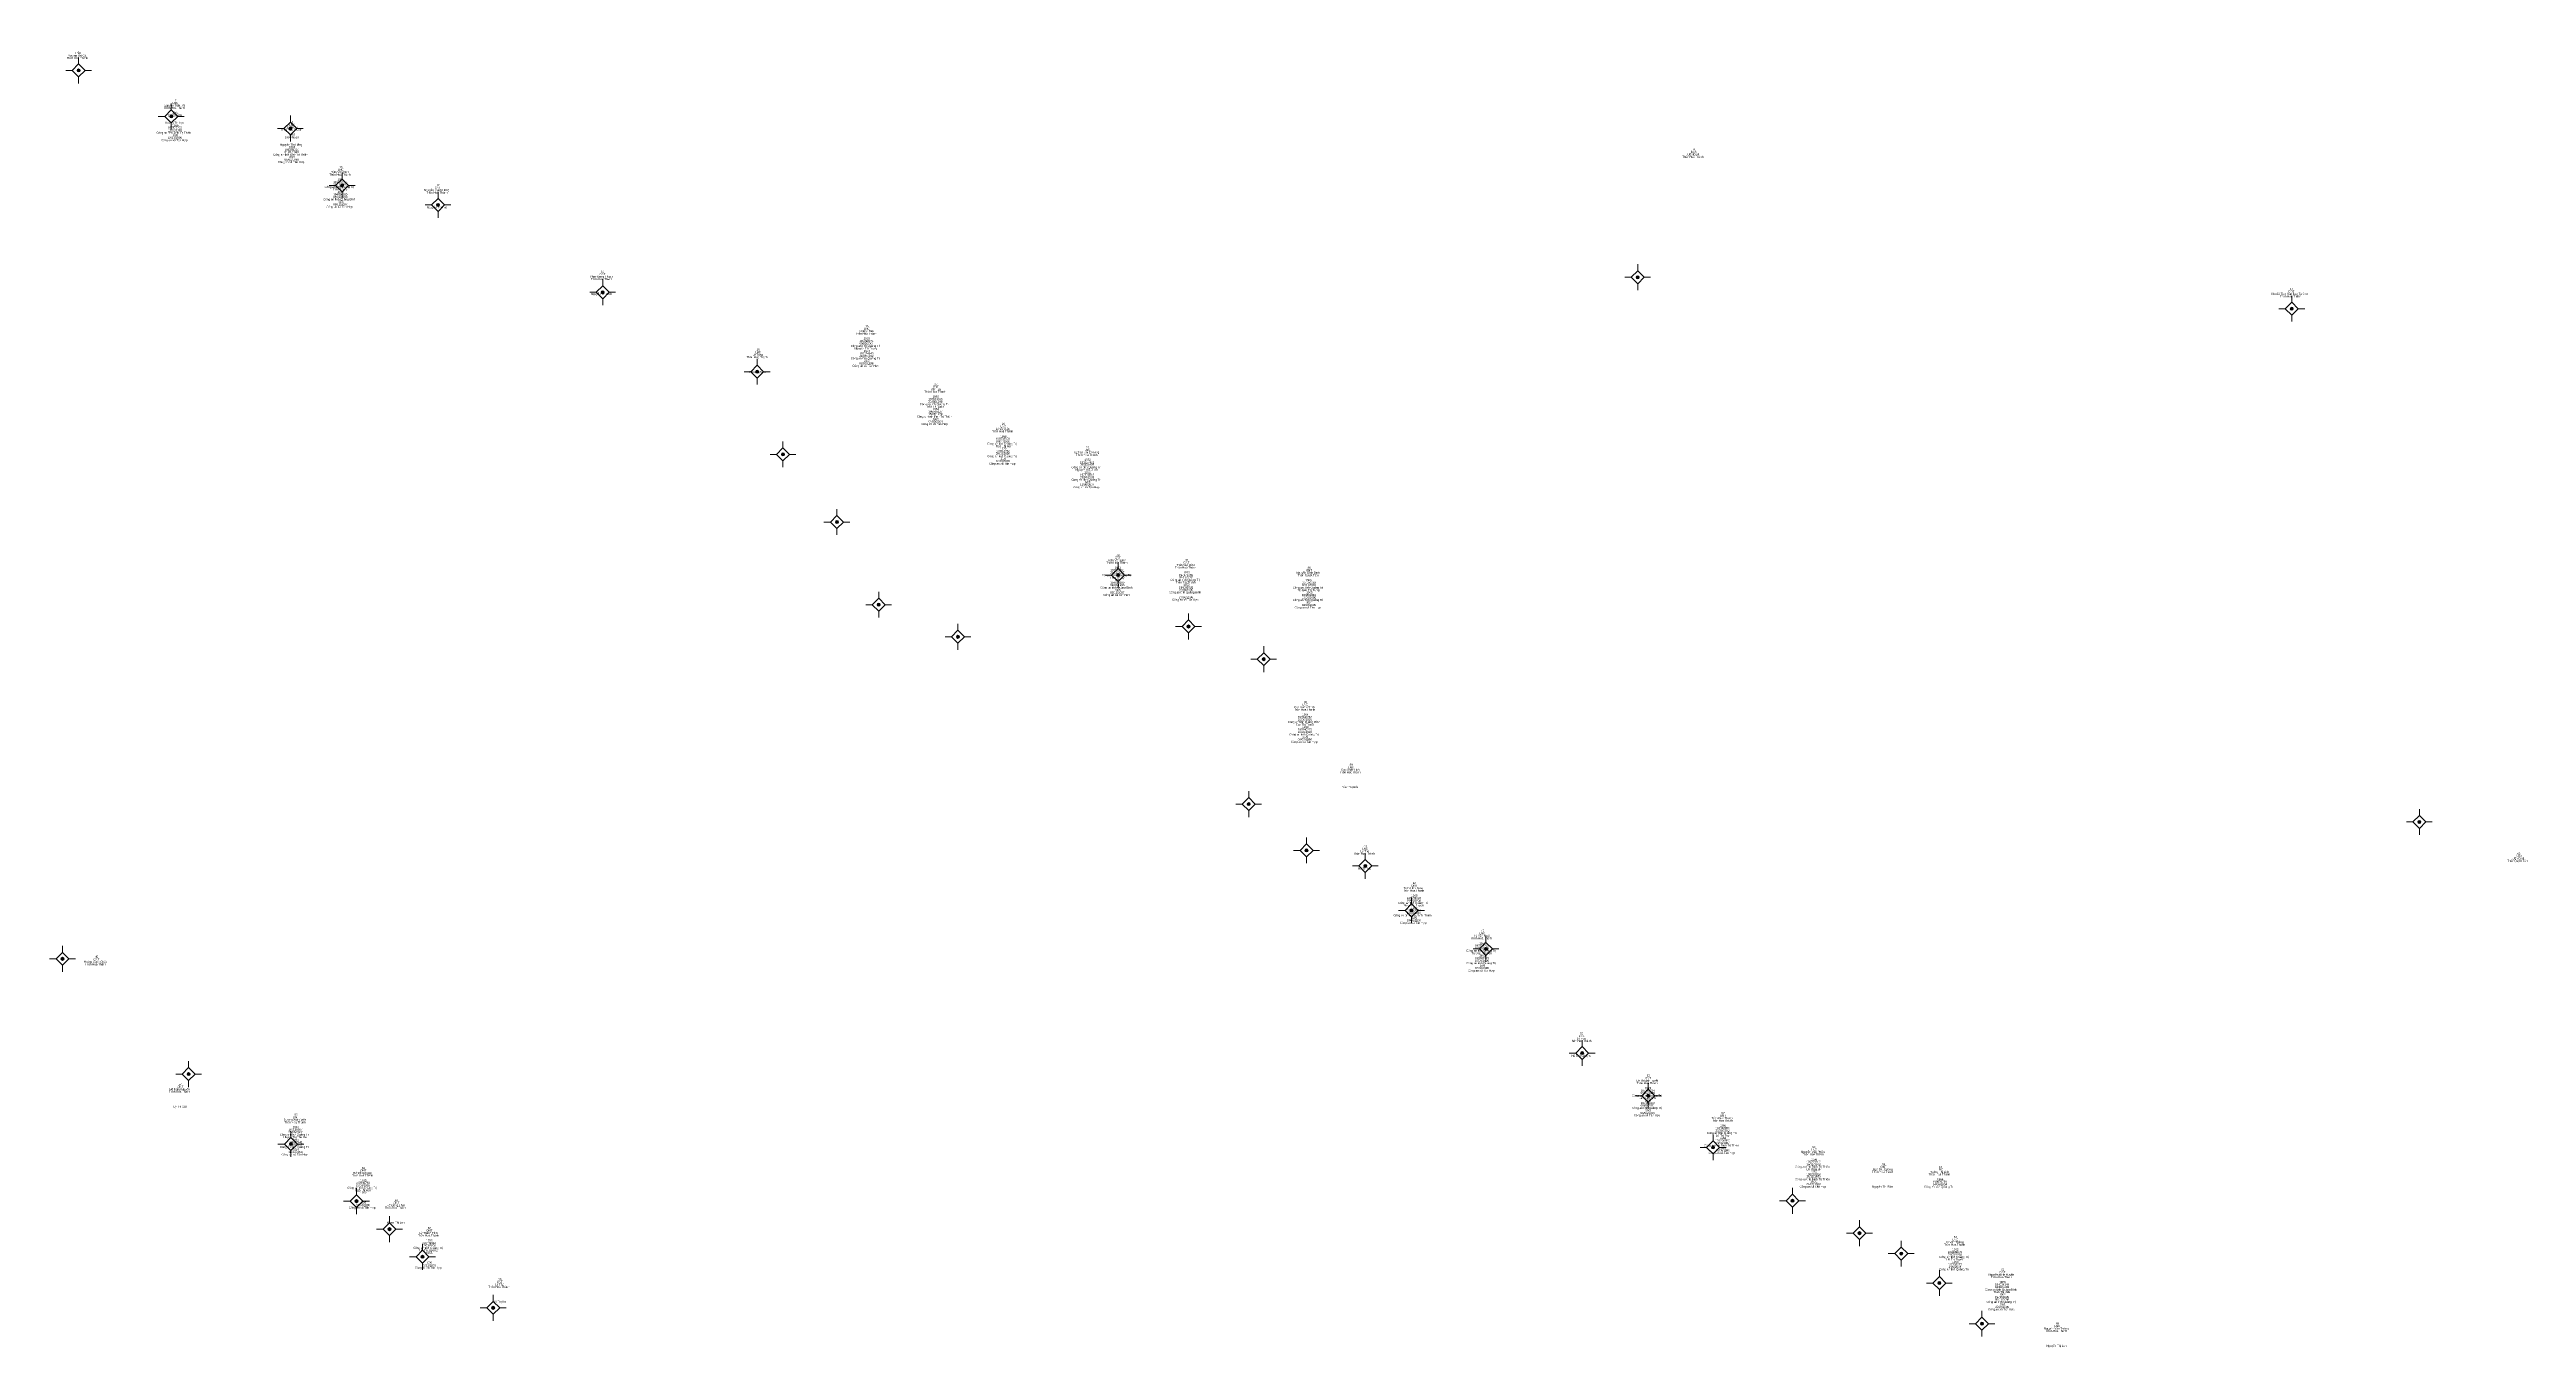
# Model space of a CAD drawing. Header units: metres. Extents: x 548344 to 551009, y 1840956 to 1844853.
# Drawn here: x 550002.1 to 550481.2, y 1841742.4 to 1841993.5 of the extents above; entities that cross this region are included whole.
import ezdxf
from ezdxf.enums import TextEntityAlignment as Align

# ---------------------------------------------------------------- set-up
doc = ezdxf.new("R2010")
doc.units = ezdxf.units.M
doc.header["$LTSCALE"] = 0.16
doc.layers.add('11', color=7, linetype='Continuous', lineweight=13)
doc.layers.add('15', color=7, linetype='Continuous')

msp = doc.modelspace()

# ---------------------------------------------------------------- hatches: boundary and pattern name
at = {"layer": '11'}
for points in [[(550008.0395, 1841989.44, 1), (550007.4395, 1841989.44, 1)], [(550025.9495, 1841980.54, 1), (550025.3495, 1841980.54, 1)], [(550048.9995, 1841978.21, 1), (550048.3995, 1841978.21, 1)], [(550058.9995, 1841967.19, 1), (550058.3995, 1841967.19, 1)], [(550077.5595, 1841963.43, 1), (550076.9595, 1841963.43, 1)], [(550109.4095, 1841946.53, 1), (550108.8095, 1841946.53, 1)], [(550309.5995, 1841949.44, 1), (550308.9995, 1841949.44, 1)], [(550436.1195, 1841943.35, 1), (550435.5195, 1841943.35, 1)], [(550139.2895, 1841931.17, 1), (550138.6895, 1841931.17, 1)], [(550144.2795, 1841915.18, 1), (550143.6795, 1841915.18, 1)], [(550154.7095, 1841902.1, 1), (550154.1095, 1841902.1, 1)], [(550209.0995, 1841891.84, 1), (550208.4995, 1841891.84, 1)], [(550162.7895, 1841886.11, 1), (550162.1895, 1841886.11, 1)], [(550178.1195, 1841879.9, 1), (550177.5195, 1841879.9, 1)], [(550222.7195, 1841881.9, 1), (550222.1195, 1841881.9, 1)], [(550237.2695, 1841875.57, 1), (550236.6695, 1841875.57, 1)], [(550234.3595, 1841847.54, 1), (550233.7595, 1841847.54, 1)], [(550460.7995, 1841844.08, 1), (550460.1995, 1841844.08, 1)], [(550245.5495, 1841838.59, 1), (550244.9495, 1841838.59, 1)], [(550256.9195, 1841835.57, 1), (550256.3195, 1841835.57, 1)], [(550265.8595, 1841826.99, 1), (550265.2595, 1841826.99, 1)], [(550004.9095, 1841817.62, 1), (550004.3095, 1841817.62, 1)], [(550280.2595, 1841819.52, 1), (550279.6595, 1841819.52, 1)], [(550298.8595, 1841799.4, 1), (550298.2595, 1841799.4, 1)], [(550029.3195, 1841795.32, 1), (550028.7195, 1841795.32, 1)], [(550311.6395, 1841791.13, 1), (550311.0395, 1841791.13, 1)], [(550049.0995, 1841781.79, 1), (550048.4995, 1841781.79, 1)], [(550324.1895, 1841781.15, 1), (550323.5895, 1841781.15, 1)], [(550061.7795, 1841770.75, 1), (550061.1795, 1841770.75, 1)], [(550339.5395, 1841770.82, 1), (550338.9395, 1841770.82, 1)], [(550068.1695, 1841765.33, 1), (550067.5695, 1841765.33, 1)], [(550352.4995, 1841764.55, 1), (550351.8995, 1841764.55, 1)], [(550074.5495, 1841759.99, 1), (550073.9495, 1841759.99, 1)], [(550360.5795, 1841760.59, 1), (550359.9795, 1841760.59, 1)], [(550367.9495, 1841754.91, 1), (550367.3495, 1841754.91, 1)], [(550088.2295, 1841750.12, 1), (550087.6295, 1841750.12, 1)], [(550376.1895, 1841747.04, 1), (550375.5895, 1841747.04, 1)]]:
    msp.add_hatch(color=256, dxfattribs=at).paths.add_polyline_path(points)

# ---------------------------------------------------------------- linework, layer by layer
for p, q in [((550006.49, 1841989.44), (550005.24, 1841989.44)), ((550007.74, 1841991.94), (550007.74, 1841990.69)), ((550010.24, 1841989.44), (550008.99, 1841989.44)), ((550007.74, 1841988.19), (550007.74, 1841986.94)), ((550024.4, 1841980.54), (550023.15, 1841980.54)), ((550025.65, 1841983.04), (550025.65, 1841981.79)), ((550025.65, 1841979.29), (550025.65, 1841978.04)), ((550028.15, 1841980.54), (550026.9, 1841980.54)), ((550048.7, 1841980.71), (550048.7, 1841979.46)), ((550047.45, 1841978.21), (550046.2, 1841978.21)), ((550048.7, 1841976.96), (550048.7, 1841975.71)), ((550051.2, 1841978.21), (550049.95, 1841978.21)), ((550058.7, 1841969.69), (550058.7, 1841968.44)), ((550057.45, 1841967.19), (550056.2, 1841967.19)), ((550058.7, 1841965.94), (550058.7, 1841964.69)), ((550061.2, 1841967.19), (550059.95, 1841967.19)), ((550077.26, 1841965.93), (550077.26, 1841964.68)), ((550076.01, 1841963.43), (550074.76, 1841963.43)), ((550077.26, 1841962.18), (550077.26, 1841960.93)), ((550079.76, 1841963.43), (550078.51, 1841963.43)), ((550309.3, 1841951.94), (550309.3, 1841950.69)), ((550107.86, 1841946.53), (550106.61, 1841946.53)), ((550109.11, 1841949.03), (550109.11, 1841947.78)), ((550111.61, 1841946.53), (550110.36, 1841946.53)), ((550308.05, 1841949.44), (550306.8, 1841949.44)), ((550309.3, 1841948.19), (550309.3, 1841946.94)), ((550311.8, 1841949.44), (550310.55, 1841949.44)), ((550435.82, 1841945.85), (550435.82, 1841944.6)), ((550109.11, 1841945.28), (550109.11, 1841944.03)), ((550434.57, 1841943.35), (550433.32, 1841943.35)), ((550435.82, 1841942.1), (550435.82, 1841940.85)), ((550438.32, 1841943.35), (550437.07, 1841943.35)), ((550138.99, 1841933.67), (550138.99, 1841932.42)), ((550137.74, 1841931.17), (550136.49, 1841931.17)), ((550138.99, 1841929.92), (550138.99, 1841928.67)), ((550141.49, 1841931.17), (550140.24, 1841931.17)), ((550143.98, 1841917.68), (550143.98, 1841916.43)), ((550142.73, 1841915.18), (550141.48, 1841915.18)), ((550143.98, 1841913.93), (550143.98, 1841912.68)), ((550146.48, 1841915.18), (550145.23, 1841915.18)), ((550154.41, 1841904.6), (550154.41, 1841903.35)), ((550153.16, 1841902.1), (550151.91, 1841902.1)), ((550154.41, 1841900.85), (550154.41, 1841899.6)), ((550156.91, 1841902.1), (550155.66, 1841902.1)), ((550208.8, 1841894.34), (550208.8, 1841893.09)), ((550162.49, 1841888.61), (550162.49, 1841887.36)), ((550207.55, 1841891.84), (550206.3, 1841891.84)), ((550208.8, 1841890.59), (550208.8, 1841889.34)), ((550211.3, 1841891.84), (550210.05, 1841891.84)), ((550161.24, 1841886.11), (550159.99, 1841886.11)), ((550162.49, 1841884.86), (550162.49, 1841883.61)), ((550164.99, 1841886.11), (550163.74, 1841886.11)), ((550222.42, 1841884.4), (550222.42, 1841883.15)), ((550176.57, 1841879.9), (550175.32, 1841879.9)), ((550177.82, 1841882.4), (550177.82, 1841881.15)), ((550177.82, 1841878.65), (550177.82, 1841877.4)), ((550180.32, 1841879.9), (550179.07, 1841879.9)), ((550221.17, 1841881.9), (550219.92, 1841881.9)), ((550222.42, 1841880.65), (550222.42, 1841879.4)), ((550224.92, 1841881.9), (550223.67, 1841881.9)), ((550235.72, 1841875.57), (550234.47, 1841875.57)), ((550236.97, 1841878.07), (550236.97, 1841876.82)), ((550236.97, 1841874.32), (550236.97, 1841873.07)), ((550239.47, 1841875.57), (550238.22, 1841875.57)), ((550234.06, 1841850.04), (550234.06, 1841848.79)), ((550232.81, 1841847.54), (550231.56, 1841847.54)), ((550234.06, 1841846.29), (550234.06, 1841845.04)), ((550236.56, 1841847.54), (550235.31, 1841847.54)), ((550460.5, 1841846.58), (550460.5, 1841845.33)), ((550245.25, 1841841.09), (550245.25, 1841839.84)), ((550459.25, 1841844.08), (550458, 1841844.08)), ((550460.5, 1841842.83), (550460.5, 1841841.58)), ((550463, 1841844.08), (550461.75, 1841844.08)), ((550244, 1841838.59), (550242.75, 1841838.59)), ((550245.25, 1841837.34), (550245.25, 1841836.09)), ((550247.75, 1841838.59), (550246.5, 1841838.59)), ((550255.37, 1841835.57), (550254.12, 1841835.57)), ((550256.62, 1841838.07), (550256.62, 1841836.82)), ((550259.12, 1841835.57), (550257.87, 1841835.57)), ((550256.62, 1841834.32), (550256.62, 1841833.07)), ((550264.31, 1841826.99), (550263.06, 1841826.99)), ((550265.56, 1841829.49), (550265.56, 1841828.24)), ((550268.06, 1841826.99), (550266.81, 1841826.99)), ((550265.56, 1841825.74), (550265.56, 1841824.49)), ((550279.96, 1841822.02), (550279.96, 1841820.77)), ((550003.36, 1841817.62), (550002.11, 1841817.62)), ((550004.61, 1841820.12), (550004.61, 1841818.87)), ((550004.61, 1841816.37), (550004.61, 1841815.12)), ((550007.11, 1841817.62), (550005.86, 1841817.62)), ((550278.71, 1841819.52), (550277.46, 1841819.52)), ((550279.96, 1841818.27), (550279.96, 1841817.02)), ((550282.46, 1841819.52), (550281.21, 1841819.52)), ((550029.02, 1841797.82), (550029.02, 1841796.57)), ((550297.31, 1841799.4), (550296.06, 1841799.4)), ((550298.56, 1841801.9), (550298.56, 1841800.65)), ((550298.56, 1841798.15), (550298.56, 1841796.9)), ((550301.06, 1841799.4), (550299.81, 1841799.4)), ((550027.77, 1841795.32), (550026.52, 1841795.32)), ((550029.02, 1841794.07), (550029.02, 1841792.82)), ((550031.52, 1841795.32), (550030.27, 1841795.32)), ((550311.34, 1841793.63), (550311.34, 1841792.38)), ((550310.09, 1841791.13), (550308.84, 1841791.13)), ((550311.34, 1841789.88), (550311.34, 1841788.63)), ((550313.84, 1841791.13), (550312.59, 1841791.13)), ((550048.8, 1841784.29), (550048.8, 1841783.04)), ((550323.89, 1841783.65), (550323.89, 1841782.4)), ((550047.55, 1841781.79), (550046.3, 1841781.79)), ((550048.8, 1841780.54), (550048.8, 1841779.29)), ((550051.3, 1841781.79), (550050.05, 1841781.79)), ((550322.64, 1841781.15), (550321.39, 1841781.15)), ((550323.89, 1841779.9), (550323.89, 1841778.65)), ((550326.39, 1841781.15), (550325.14, 1841781.15)), ((550061.48, 1841773.25), (550061.48, 1841772)), ((550339.24, 1841773.32), (550339.24, 1841772.07)), ((550060.23, 1841770.75), (550058.98, 1841770.75)), ((550061.48, 1841769.5), (550061.48, 1841768.25)), ((550063.98, 1841770.75), (550062.73, 1841770.75)), ((550337.99, 1841770.82), (550336.74, 1841770.82)), ((550339.24, 1841769.57), (550339.24, 1841768.32)), ((550341.74, 1841770.82), (550340.49, 1841770.82)), ((550066.62, 1841765.33), (550065.37, 1841765.33)), ((550067.87, 1841767.83), (550067.87, 1841766.58)), ((550067.87, 1841764.08), (550067.87, 1841762.83)), ((550070.37, 1841765.33), (550069.12, 1841765.33)), ((550350.95, 1841764.55), (550349.7, 1841764.55)), ((550352.2, 1841767.05), (550352.2, 1841765.8)), ((550354.7, 1841764.55), (550353.45, 1841764.55)), ((550073, 1841759.99), (550071.75, 1841759.99)), ((550074.25, 1841762.49), (550074.25, 1841761.24)), ((550076.75, 1841759.99), (550075.5, 1841759.99)), ((550352.2, 1841763.3), (550352.2, 1841762.05)), ((550359.03, 1841760.59), (550357.78, 1841760.59)), ((550360.28, 1841763.09), (550360.28, 1841761.84)), ((550360.28, 1841759.34), (550360.28, 1841758.09)), ((550362.78, 1841760.59), (550361.53, 1841760.59)), ((550074.25, 1841758.74), (550074.25, 1841757.49)), ((550366.4, 1841754.91), (550365.15, 1841754.91)), ((550367.65, 1841757.41), (550367.65, 1841756.16)), ((550370.15, 1841754.91), (550368.9, 1841754.91)), ((550086.68, 1841750.12), (550085.43, 1841750.12)), ((550087.93, 1841752.62), (550087.93, 1841751.37)), ((550090.43, 1841750.12), (550089.18, 1841750.12)), ((550367.65, 1841753.66), (550367.65, 1841752.41)), ((550375.89, 1841749.54), (550375.89, 1841748.29)), ((550087.93, 1841748.87), (550087.93, 1841747.62)), ((550374.64, 1841747.04), (550373.39, 1841747.04)), ((550375.89, 1841745.79), (550375.89, 1841744.54)), ((550378.39, 1841747.04), (550377.14, 1841747.04))]:
    msp.add_line(p, q, dxfattribs=at)
for points in [[(550007.74, 1841990.69), (550006.49, 1841989.44), (550007.74, 1841988.19), (550008.99, 1841989.44)], [(550025.65, 1841981.79), (550024.4, 1841980.54), (550025.65, 1841979.29), (550026.9, 1841980.54)], [(550048.7, 1841979.46), (550047.45, 1841978.21), (550048.7, 1841976.96), (550049.95, 1841978.21)], [(550058.7, 1841968.44), (550057.45, 1841967.19), (550058.7, 1841965.94), (550059.95, 1841967.19)], [(550077.26, 1841964.68), (550076.01, 1841963.43), (550077.26, 1841962.18), (550078.51, 1841963.43)], [(550309.3, 1841950.69), (550308.05, 1841949.44), (550309.3, 1841948.19), (550310.55, 1841949.44)], [(550109.11, 1841947.78), (550107.86, 1841946.53), (550109.11, 1841945.28), (550110.36, 1841946.53)], [(550435.82, 1841944.6), (550434.57, 1841943.35), (550435.82, 1841942.1), (550437.07, 1841943.35)], [(550138.99, 1841932.42), (550137.74, 1841931.17), (550138.99, 1841929.92), (550140.24, 1841931.17)], [(550143.98, 1841916.43), (550142.73, 1841915.18), (550143.98, 1841913.93), (550145.23, 1841915.18)], [(550154.41, 1841903.35), (550153.16, 1841902.1), (550154.41, 1841900.85), (550155.66, 1841902.1)], [(550208.8, 1841893.09), (550207.55, 1841891.84), (550208.8, 1841890.59), (550210.05, 1841891.84)], [(550162.49, 1841887.36), (550161.24, 1841886.11), (550162.49, 1841884.86), (550163.74, 1841886.11)], [(550177.82, 1841881.15), (550176.57, 1841879.9), (550177.82, 1841878.65), (550179.07, 1841879.9)], [(550222.42, 1841883.15), (550221.17, 1841881.9), (550222.42, 1841880.65), (550223.67, 1841881.9)], [(550236.97, 1841876.82), (550235.72, 1841875.57), (550236.97, 1841874.32), (550238.22, 1841875.57)], [(550234.06, 1841848.79), (550232.81, 1841847.54), (550234.06, 1841846.29), (550235.31, 1841847.54)], [(550460.5, 1841845.33), (550459.25, 1841844.08), (550460.5, 1841842.83), (550461.75, 1841844.08)], [(550245.25, 1841839.84), (550244, 1841838.59), (550245.25, 1841837.34), (550246.5, 1841838.59)], [(550256.62, 1841836.82), (550255.37, 1841835.57), (550256.62, 1841834.32), (550257.87, 1841835.57)], [(550265.56, 1841828.24), (550264.31, 1841826.99), (550265.56, 1841825.74), (550266.81, 1841826.99)], [(550004.61, 1841818.87), (550003.36, 1841817.62), (550004.61, 1841816.37), (550005.86, 1841817.62)], [(550279.96, 1841820.77), (550278.71, 1841819.52), (550279.96, 1841818.27), (550281.21, 1841819.52)], [(550298.56, 1841800.65), (550297.31, 1841799.4), (550298.56, 1841798.15), (550299.81, 1841799.4)], [(550029.02, 1841796.57), (550027.77, 1841795.32), (550029.02, 1841794.07), (550030.27, 1841795.32)], [(550311.34, 1841792.38), (550310.09, 1841791.13), (550311.34, 1841789.88), (550312.59, 1841791.13)], [(550048.8, 1841783.04), (550047.55, 1841781.79), (550048.8, 1841780.54), (550050.05, 1841781.79)], [(550323.89, 1841782.4), (550322.64, 1841781.15), (550323.89, 1841779.9), (550325.14, 1841781.15)], [(550061.48, 1841772), (550060.23, 1841770.75), (550061.48, 1841769.5), (550062.73, 1841770.75)], [(550339.24, 1841772.07), (550337.99, 1841770.82), (550339.24, 1841769.57), (550340.49, 1841770.82)], [(550067.87, 1841766.58), (550066.62, 1841765.33), (550067.87, 1841764.08), (550069.12, 1841765.33)], [(550352.2, 1841765.8), (550350.95, 1841764.55), (550352.2, 1841763.3), (550353.45, 1841764.55)], [(550074.25, 1841761.24), (550073, 1841759.99), (550074.25, 1841758.74), (550075.5, 1841759.99)], [(550360.28, 1841761.84), (550359.03, 1841760.59), (550360.28, 1841759.34), (550361.53, 1841760.59)], [(550367.65, 1841756.16), (550366.4, 1841754.91), (550367.65, 1841753.66), (550368.9, 1841754.91)], [(550087.93, 1841751.37), (550086.68, 1841750.12), (550087.93, 1841748.87), (550089.18, 1841750.12)], [(550375.89, 1841748.29), (550374.64, 1841747.04), (550375.89, 1841745.79), (550377.14, 1841747.04)]]:
    msp.add_lwpolyline(points, close=True, dxfattribs=at)
for centre in [(550007.7395, 1841989.44), (550025.6495, 1841980.54), (550048.6995, 1841978.21), (550058.6995, 1841967.19), (550077.2595, 1841963.43), (550109.1095, 1841946.53), (550309.2995, 1841949.44), (550435.8195, 1841943.35), (550138.9895, 1841931.17), (550143.9795, 1841915.18), (550154.4095, 1841902.1), (550208.7995, 1841891.84), (550162.4895, 1841886.11), (550177.8195, 1841879.9), (550222.4195, 1841881.9), (550236.9695, 1841875.57), (550234.0595, 1841847.54), (550460.4995, 1841844.08), (550245.2495, 1841838.59), (550256.6195, 1841835.57), (550265.5595, 1841826.99), (550004.6095, 1841817.62), (550279.9595, 1841819.52), (550298.5595, 1841799.4), (550029.0195, 1841795.32), (550311.3395, 1841791.13), (550048.7995, 1841781.79), (550323.8895, 1841781.15), (550061.4795, 1841770.75), (550339.2395, 1841770.82), (550067.8695, 1841765.33), (550352.1995, 1841764.55), (550074.2495, 1841759.99), (550360.2795, 1841760.59), (550367.6495, 1841754.91), (550087.9295, 1841750.12), (550375.8895, 1841747.04)]:
    msp.add_circle(centre, 0.3, dxfattribs=at)

# ---------------------------------------------------------------- texts
at = {"layer": '15'}
for s, width, p in [('Thôn Hoà Thành', 0.9, (550007.52, 1841991.64)), ('Vương Thị Gái', 0.9, (550007.545, 1841992.12)), ('LNC', 0.95, (550007.67, 1841992.6)), ('1', 0.65, (550007.73, 1841993.08)), ('Thôn Hoà Thành', 0.9, (550026.29, 1841982)), ('Nguyễn Triệu Vỹ', 0.9, (550026.29, 1841982.48)), ('Hoàng Thị Lựu', 0.9, (550026.31, 1841979.12)), ('197053595', 0.85, (550026.375, 1841980.56)), ('LNC', 0.95, (550026.44, 1841982.96)), ('1961', 0.8, (550026.445, 1841981.04)), ('2', 0.75, (550026.5, 1841983.44)), ('3', 0.75, (550049.095, 1841979.2)), ('Công an tỉnh Bình Trị Thiên', 0.9, (550026.145, 1841977.2)), ('Công an xã Tân Hợp', 0.9, (550026.24, 1841975.76)), ('18/11/2008', 0.9, (550026.355, 1841976.24)), ('11/08/1983', 0.9, (550026.37, 1841977.68)), ('190979770', 0.85, (550026.37, 1841978.16)), ('1965', 0.85, (550026.44, 1841978.64)), ('66/5', 0.85, (550026.46, 1841976.72)), ('Nguyễn Thị Hằng', 0.9, (550048.86, 1841974.88)), ('Thôn Hoà Thành', 0.9, (550048.88, 1841977.76)), ('190449363', 0.85, (550048.965, 1841976.32)), ('Lý Văn Tú', 0.9, (550048.965, 1841978.24)), ('LNC', 0.95, (550049.03, 1841978.72)), ('1964', 0.85, (550049.035, 1841974.4)), ('1963', 0.85, (550049.04, 1841976.8)), ('Công an tỉnh Bình Trị Thiên', 0.9, (550048.735, 1841972.96)), ('Công an xã Tân Hợp', 0.9, (550048.83, 1841971.52)), ('06/02/1998', 0.9, (550048.945, 1841972)), ('01/01/1986', 0.9, (550048.95, 1841973.44)), ('191098394', 0.85, (550048.97, 1841973.92)), ('08/5', 0.85, (550049.05, 1841972.48)), ('Trần Văn Định', 0.95, (550058.3, 1841969.59)), ('LNC', 0.95, (550058.42, 1841970.07)), ('13', 0.8, (550058.455, 1841970.55)), ('Thôn Hoà Thành', 0.9, (550319.97, 1841972.53)), ('UBND xã', 0.95, (550320.065, 1841973.01)), ('BCS', 0.8, (550320.14, 1841973.49)), ('4', 0.8, (550320.18, 1841973.97)), ('Công an tỉnh Quảng Trị', 0.9, (550058.18, 1841966.71)), ('Thôn Hoà Thành', 0.9, (550058.27, 1841969.11)), ('Trần Thị Lý', 0.9, (550058.33, 1841966.23)), ('04/02/1993', 0.9, (550058.35, 1841964.79)), ('20/11/2002', 0.85, (550058.345, 1841967.19)), ('194034100', 0.85, (550058.35, 1841965.27)), ('197173751', 0.85, (550058.36, 1841967.67)), ('1972', 0.85, (550058.435, 1841965.75)), ('1971', 0.8, (550058.425, 1841968.15)), ('Nguyễn Mạnh Hùng', 0.9, (550076.995, 1841966.11)), ('Thôn Hoà Thành', 0.9, (550077.04, 1841965.63)), ('ONT', 0.95, (550077.2, 1841966.59)), ('12', 0.8, (550077.23, 1841967.07)), ('Công an tỉnh Quảng Bình', 0.9, (550058.16, 1841964.31)), ('Công an xã Tân Hợp', 0.9, (550058.22, 1841962.87)), ('06/11/2007', 0.9, (550058.345, 1841963.35)), ('52/5', 0.85, (550058.44, 1841963.83)), ('Nguyễn Thị Luỹ', 0.9, (550077.055, 1841962.75)), ('14', 0.85, (550109.08, 1841950.33)), ('Phan Đăng Thạch', 0.9, (550108.87, 1841949.37)), ('Thôn Hoà Thành', 0.9, (550108.89, 1841948.89)), ('Nguyễn Thị Bích', 0.9, (550108.895, 1841946.01)), ('ONT', 0.95, (550109.05, 1841949.85)), ('Khu Di Tích Sân Bay Tà Cơn', 0.9, (550435.435, 1841946.03)), ('Thôn Hoà Thành', 0.9, (550435.6, 1841945.55)), ('DDT', 0.95, (550435.765, 1841946.51)), ('17', 0.85, (550435.78, 1841946.99)), ('Công an tỉnh Quảng Trị', 0.9, (550159.94, 1841935.95)), ('Thôn Hoà Thành', 0.9, (550160.03, 1841938.35)), ('Lý Ngọc Diễn', 0.9, (550160.065, 1841938.83)), ('09/05/2004', 0.9, (550160.115, 1841936.43)), ('191098374', 0.85, (550160.12, 1841936.91)), ('1969', 0.85, (550160.18, 1841937.39)), ('LNC', 0.95, (550160.18, 1841939.31)), ('16', 0.85, (550160.215, 1841939.79)), ('Thôn Hoà Thành', 0.9, (550138.99, 1841933.79)), ('Ngô Thị Sơn', 0.85, (550139.045, 1841930.91)), ('Lê Tông', 0.85, (550139.1, 1841934.27)), ('LNC', 0.95, (550139.14, 1841934.75)), ('15', 0.8, (550139.175, 1841935.23)), ('Công an tỉnh Quảng Trị', 0.9, (550159.94, 1841933.55)), ('Công an xã Tân Hợp', 0.9, (550159.98, 1841932.11)), ('Nguyễn Thị Trang', 0.9, (550160.01, 1841935.47)), ('02/06/1998', 0.9, (550160.095, 1841932.59)), ('21/04/1992', 0.85, (550160.105, 1841934.03)), ('197024643', 0.85, (550160.115, 1841934.51)), ('1974', 0.85, (550160.185, 1841934.99)), ('29/5', 0.85, (550160.2, 1841933.07)), ('Thôn Hoà Thành', 0.9, (550173.38, 1841927.1)), ('Trần Tuý', 0.9, (550173.48, 1841927.58)), ('ONT', 0.95, (550173.54, 1841928.06)), ('1955', 0.85, (550173.53, 1841926.14)), ('27', 0.85, (550173.56, 1841928.54)), ('Công an tỉnh Bình Trị Thiên', 0.9, (550173.235, 1841922.3)), ('Công an tỉnh Quảng Trị', 0.9, (550173.29, 1841924.7)), ('Trần Thị Lạch', 0.9, (550173.415, 1841924.22)), ('21/04/1998', 0.9, (550173.445, 1841925.18)), ('04/05/2004', 0.9, (550173.465, 1841921.34)), ('15/08/1979', 0.9, (550173.45, 1841922.78)), ('197104069', 0.85, (550173.455, 1841925.66)), ('190560127', 0.85, (550173.46, 1841923.26)), ('1964', 0.85, (550173.535, 1841923.74)), ('61/5', 0.85, (550173.55, 1841921.82)), ('Công an xã Tân Hợp', 0.9, (550173.33, 1841920.86)), ('Công an tỉnh Quảng Trị', 0.9, (550186.34, 1841917.04)), ('Thôn Hoà Thành', 0.9, (550186.43, 1841919.44)), ('Phan Thị Nữ', 0.95, (550186.49, 1841916.56)), ('30/04/1996', 0.9, (550186.5, 1841917.52)), ('Lý Văn Lộc', 0.9, (550186.5, 1841919.92)), ('191098308', 0.85, (550186.5, 1841918)), ('LNC', 0.95, (550186.58, 1841920.4)), ('1968', 0.85, (550186.585, 1841918.48)), ('26', 0.85, (550186.615, 1841920.88)), ('Công an tỉnh Quảng Trị', 0.9, (550186.34, 1841914.64)), ('Công an xã Tân Hợp', 0.9, (550186.38, 1841913.2)), ('08/04/2005', 0.9, (550186.51, 1841915.12)), ('10/10/2005', 0.9, (550186.51, 1841913.68)), ('197081750', 0.85, (550186.51, 1841915.6)), ('1972', 0.85, (550186.595, 1841916.08)), ('11/5', 0.85, (550186.6, 1841914.16)), ('Công an tỉnh Quảng Trị', 0.9, (550202.64, 1841912.49)), ('Lý Thị Hoài Thương', 0.9, (550202.69, 1841915.37)), ('Nguyễn Hữu Linh', 0.9, (550202.715, 1841912.01)), ('Thôn Hoà Thành', 0.9, (550202.73, 1841914.89)), ('29/05/1993', 0.9, (550202.81, 1841912.97)), ('191257492', 0.85, (550202.81, 1841913.45)), ('LNC', 0.95, (550202.88, 1841915.85)), ('1972', 0.85, (550202.895, 1841913.93)), ('25', 0.8, (550202.915, 1841916.33)), ('Công an tỉnh Quảng Trị', 0.9, (550202.64, 1841910.09)), ('Công an xã Tân Hợp', 0.9, (550202.68, 1841908.65)), ('23/04/2008', 0.9, (550202.795, 1841910.57)), ('11/06/2007', 0.9, (550202.805, 1841909.13)), ('197178312', 0.85, (550202.81, 1841911.05)), ('1972', 0.85, (550202.895, 1841911.53)), ('64/5', 0.85, (550202.9, 1841909.61)), ('Thôn Hoà Thành', 0.9, (550208.57, 1841894.03)), ('Trần Văn Định', 0.95, (550208.6, 1841894.51)), ('197173751', 0.85, (550208.66, 1841892.59)), ('ONT', 0.95, (550208.73, 1841894.99)), ('1971', 0.8, (550208.725, 1841893.07)), ('28', 0.85, (550208.75, 1841895.47)), ('Thôn Hoà Thành', 0.9, (550221.86, 1841893.11)), ('Trần Văn Dinh', 0.9, (550221.89, 1841893.59)), ('ONT', 0.95, (550222.02, 1841894.07)), ('37', 0.85, (550222.04, 1841894.55)), ('36', 0.85, (550245.745, 1841893.06)), ('Công an tỉnh Quảng Bình', 0.9, (550208.46, 1841889.23)), ('Công an tỉnh Quảng Trị', 0.9, (550208.48, 1841891.63)), ('Công an xã Tân Hợp', 0.9, (550208.52, 1841887.79)), ('Trần Thị Lý', 0.9, (550208.63, 1841891.15)), ('06/11/2007', 0.9, (550208.645, 1841888.27)), ('04/02/1993', 0.9, (550208.65, 1841889.71)), ('20/11/2002', 0.85, (550208.645, 1841892.11)), ('194034100', 0.85, (550208.65, 1841890.19)), ('1972', 0.85, (550208.735, 1841890.67)), ('52/5', 0.85, (550208.74, 1841888.75)), ('Công an tỉnh Quảng Bình', 0.9, (550221.75, 1841888.31)), ('Công an tỉnh Quảng Trị', 0.9, (550221.77, 1841890.71)), ('Trần Thị Thuần', 0.9, (550221.875, 1841890.23)), ('22/04/1996', 0.9, (550221.93, 1841888.79)), ('20/11/2002', 0.85, (550221.935, 1841891.19)), ('197173750', 0.85, (550221.94, 1841891.67)), ('194085733', 0.85, (550221.945, 1841889.27)), ('1973', 0.85, (550222.02, 1841892.15)), ('1973', 0.85, (550222.02, 1841889.75)), (' Công an Tỉnh Quảng Trị', 0.9, (550245.45, 1841889.22)), ('Nguyễn Đình Định', 0.95, (550245.54, 1841892.1)), (' Nguyễn Thị Dụng', 0.9, (550245.535, 1841888.74)), ('Thôn Quyết Tâm', 0.85, (550245.56, 1841891.62)), (' 06/11/2000', 0.9, (550245.63, 1841889.7)), (' 197150258', 0.85, (550245.625, 1841890.18)), ('1965 ', 0.85, (550245.705, 1841890.66)), ('ONT', 0.95, (550245.72, 1841892.58)), (' 1965', 0.85, (550245.715, 1841888.26)), ('Công an xã Tân Hợp', 0.9, (550221.81, 1841886.87)), ('27/06/2006', 0.9, (550221.93, 1841887.35)), (' Công an Tỉnh Quảng Trị', 0.9, (550245.45, 1841886.82)), ('Công an xã Tân Hợp', 0.9, (550245.51, 1841885.38)), (' 04/03/2006', 0.9, (550245.635, 1841885.86)), (' 13/03/2006', 0.9, (550245.635, 1841887.3)), (' 190889091', 0.85, (550245.635, 1841887.78)), (' 85/1', 0.85, (550245.72, 1841886.34)), ('Thôn Hoà Thành', 0.9, (550244.85, 1841865.62)), ('Cao Xuân Chính', 0.85, (550244.85, 1841866.1)), ('197040265', 0.85, (550244.935, 1841864.18)), ('LNC', 0.95, (550245, 1841866.58)), ('1964', 0.85, (550245.005, 1841864.66)), ('38', 0.85, (550245.03, 1841867.06)), ('Công an tỉnh Quảng Bình', 0.9, (550244.74, 1841863.22)), ('Công an tỉnh Quảng Trị', 0.9, (550244.76, 1841860.82)), ('Công an xã Tân Hợp', 0.9, (550244.8, 1841859.38)), ('Cao Thị Tuyết', 0.9, (550244.89, 1841862.74)), ('06/02/1998', 0.9, (550244.915, 1841859.86)), ('29/05/1993', 0.9, (550244.93, 1841863.7)), ('22/05/1993', 0.9, (550244.93, 1841861.3)), ('197040225', 0.85, (550244.935, 1841861.78)), ('1963', 0.85, (550245.01, 1841862.26)), ('21/5', 0.85, (550245.02, 1841860.34)), ('LNC', 0.95, (550253.85, 1841854.47)), ('39', 0.8, (550253.885, 1841854.95)), ('Thôn Hoà Thành', 0.9, (550253.7, 1841853.51)), ('Cao Xuân Hoà', 0.85, (550253.73, 1841853.99)), ('Trần Thị Hiền', 0.9, (550253.735, 1841850.63)), ('Thôn Hoà Thành', 0.9, (550256.4, 1841837.76)), ('Lý Thọ', 0.9, (550256.525, 1841838.24)), ('LNC', 0.95, (550256.55, 1841838.72)), ('44', 0.85, (550256.59, 1841839.2)), ('Thôn Quyết Tâm', 0.85, (550479.54, 1841836.37)), ('UBND xã', 0.95, (550479.635, 1841836.85)), ('NTD', 0.95, (550479.695, 1841837.33)), ('43', 0.8, (550479.725, 1841837.81)), ('Hồ Thị Hà', 0.9, (550256.49, 1841834.88)), ('Thôn Hoà Thành', 0.9, (550265.93, 1841830.62)), ('Trần Hữu Xuân', 0.9, (550265.945, 1841831.1)), ('ONT', 0.95, (550266.09, 1841831.58)), ('46', 0.85, (550266.115, 1841832.06)), ('Công an tinmhr Bình Trị Thiên', 0.9, (550265.745, 1841825.82)), ('Công an tỉnh Quảng Trị', 0.9, (550265.84, 1841828.22)), ('Phan Thị Luyến', 0.9, (550265.95, 1841827.74)), ('30/06/2008', 0.9, (550265.995, 1841828.7)), ('21/08/1987', 0.9, (550266.005, 1841826.3)), ('197150298', 0.85, (550266, 1841829.18)), ('197193936', 0.85, (550266.005, 1841826.78)), ('1967', 0.85, (550266.085, 1841827.26)), ('1966', 0.85, (550266.09, 1841829.66)), ('Công an xã Tân Hợp', 0.9, (550265.88, 1841824.38)), ('19/06/2008', 0.9, (550265.995, 1841824.86)), ('32/5', 0.85, (550266.1, 1841825.34)), ('Thôn Hoà Thành', 0.9, (550279.1, 1841821.39)), ('Lý Văn Hoài', 0.9, (550279.155, 1841821.87)), ('LNC', 0.95, (550279.25, 1841822.35)), ('47', 0.85, (550279.28, 1841822.83)), ('Hoàng Công Chẩu', 0.9, (550010.995, 1841816.84)), ('Thôn Hoà Thành', 0.9, (550011.02, 1841816.36)), ('ONT', 0.95, (550011.18, 1841817.32)), ('45', 0.8, (550011.205, 1841817.8)), ('Công an tỉnh Quảng Trị', 0.9, (550279.01, 1841818.99)), ('Công an tỉnh Quảng Trị', 0.9, (550279.01, 1841816.59)), ('Trương Thị Cần', 0.9, (550279.105, 1841818.51)), ('19/05/2008', 0.9, (550279.165, 1841819.47)), ('19/05/2008', 0.9, (550279.165, 1841817.07)), ('190382220', 0.85, (550279.18, 1841817.55)), ('190117245', 0.85, (550279.185, 1841819.95)), ('1954', 0.85, (550279.255, 1841820.43)), ('1963', 0.85, (550279.26, 1841818.03)), ('10/5', 0.85, (550279.27, 1841816.11)), ('Công an xã Tân Hợp', 0.9, (550279.05, 1841815.15)), ('02/06/1998', 0.9, (550279.165, 1841815.63)), ('Lý Hợp', 0.9, (550298.43, 1841802.01)), ('LNC', 0.95, (550298.45, 1841802.49)), ('53', 0.8, (550298.485, 1841802.97)), ('Thôn Hoà Thành', 0.9, (550298.3, 1841801.53)), ('Hồ Thị Nghiệm', 0.9, (550298.32, 1841798.65)), ('Hồ Đăng Huyền', 0.9, (550027.27, 1841792.2)), ('ONT', 0.95, (550027.42, 1841792.68)), ('54', 0.85, (550027.45, 1841793.16)), ('Thôn Hoà Thành', 0.9, (550311.15, 1841793.38)), ('Lê Thị ánh Tuyết', 0.9, (550311.15, 1841793.86)), ('ONT', 0.95, (550311.31, 1841794.34)), ('1973', 0.85, (550311.31, 1841792.42)), ('52', 0.8, (550311.34, 1841794.82)), ('Thôn Hoà Thành', 0.9, (550027.26, 1841791.72)), ('Lý Thị Gái', 0.9, (550027.34, 1841788.84)), ('55', 0.8, (550049.785, 1841787.26)), ('Công an tỉnh Quảng Trị', 0.9, (550311.06, 1841790.98)), ('Công an tỉnh Quảng Trị', 0.9, (550311.06, 1841788.58)), ('Lê Xuân Sửu', 0.85, (550311.215, 1841790.5)), ('20/09/1999', 0.9, (550311.22, 1841791.46)), ('05/03/2005', 0.9, (550311.23, 1841787.62)), ('08/08/2001', 0.85, (550311.235, 1841789.06)), ('197156340', 0.85, (550311.23, 1841789.54)), ('197126334', 0.85, (550311.24, 1841791.94)), ('1973', 0.85, (550311.31, 1841790.02)), ('60/5', 0.85, (550311.32, 1841788.1)), ('57', 0.85, (550325.82, 1841787.57)), ('Công an tỉnh Quảng Trị', 0.9, (550049.51, 1841783.42)), ('Huỳnh Thị Thu Hà', 0.9, (550049.58, 1841782.94)), ('Dương Xuân Viên', 0.85, (550049.59, 1841786.3)), ('Thôn Hoà Thành', 0.9, (550049.6, 1841785.82)), ('29/06/2002', 0.85, (550049.675, 1841783.9)), ('197190067', 0.85, (550049.68, 1841784.38)), ('ONT', 0.95, (550049.76, 1841786.78)), ('1949', 0.85, (550049.75, 1841784.86)), ('1957', 0.85, (550049.755, 1841782.46)), ('Công an xã Tân Hợp', 0.9, (550311.1, 1841787.14)), ('Công an tỉnh Quảng Trị', 0.9, (550325.55, 1841783.73)), ('Thôn Hoà Thành', 0.9, (550325.64, 1841786.13)), ('Trần Đức Thuận', 0.9, (550325.64, 1841786.61)), ('29/08/2002', 0.85, (550325.715, 1841784.21)), ('191196830', 0.85, (550325.72, 1841784.69)), ('Lê Thị Tuỵ', 0.9, (550325.725, 1841783.25)), ('ONT', 0.95, (550325.8, 1841787.09)), ('1964', 0.85, (550325.795, 1841782.77)), ('1966', 0.85, (550325.8, 1841785.17)), ('Công an tỉnh Quảng Trị', 0.9, (550049.51, 1841781.02)), ('Công an xã Tân Hợp', 0.9, (550049.55, 1841779.58)), ('30/07/2007', 0.9, (550049.675, 1841781.5)), ('18/11/2008', 0.9, (550049.665, 1841780.06)), ('190007441', 0.85, (550049.69, 1841781.98)), ('53/4', 0.85, (550049.775, 1841780.54)), ('Công an tỉnh Bình Trị Thiên', 0.9, (550325.495, 1841781.33)), ('Công an xã Tân Hợp', 0.9, (550325.59, 1841779.89)), ('24/08/1987', 0.9, (550325.715, 1841781.81)), ('15/06/1999', 0.9, (550325.71, 1841780.37)), ('191209050', 0.85, (550325.72, 1841782.29)), ('48/5', 0.85, (550325.81, 1841780.85)), ('Nguyễn Văn Phiếu', 0.9, (550343.22, 1841780.08)), ('Thôn Hoà Thành', 0.9, (550343.24, 1841779.6)), ('15/11/1978', 0.9, (550343.305, 1841777.68)), ('190229317', 0.85, (550343.32, 1841778.16)), ('LNC', 0.95, (550343.39, 1841780.56)), ('1956', 0.85, (550343.4, 1841778.64)), ('58', 0.85, (550343.42, 1841781.04)), ('59', 0.8, (550356.875, 1841777.66)), ('Công an tỉnh Quảng Trị', 0.9, (550062.55, 1841773.13)), ('Thôn Hoà Thành', 0.9, (550062.64, 1841775.53)), ('Hồ Đăng Ngọc', 0.9, (550062.66, 1841776.01)), ('29/03/1993', 0.9, (550062.72, 1841773.61)), ('190449789', 0.85, (550062.715, 1841774.09)), ('ONT', 0.95, (550062.8, 1841776.49)), ('1953', 0.85, (550062.8, 1841774.57)), ('56', 0.85, (550062.825, 1841776.97)), ('Công an tỉnh Bình Trị Thiên', 0.9, (550343.095, 1841777.2)), ('Công an tỉnh Bình Trị Thiên', 0.9, (550343.095, 1841774.8)), ('Công an xã Tân Hợp', 0.9, (550343.19, 1841773.36)), ('21/07/1998', 0.9, (550343.305, 1841773.84)), ('15/11/1978', 0.9, (550343.305, 1841775.28)), ('Lê Thị Huệ', 0.9, (550343.315, 1841776.72)), ('190229328', 0.85, (550343.31, 1841775.76)), ('191/1', 0.85, (550343.385, 1841774.32)), ('1957', 0.85, (550343.395, 1841776.24)), ('Thôn Hoà Thành', 0.9, (550356.69, 1841776.22)), ('Nguyễn Thị Sâm', 0.85, (550356.695, 1841773.34)), ('Ngô Đại Cương', 0.9, (550356.7, 1841776.7)), ('ONT', 0.95, (550356.85, 1841777.18)), ('Công an tỉnh Quảng Trị', 0.9, (550367.57, 1841773.33)), ('Thôn Hoà Thành', 0.9, (550367.66, 1841775.73)), ('Hoàng Thị Lịch', 0.9, (550367.68, 1841776.21)), ('14/06/2004', 0.9, (550367.745, 1841773.81)), ('190979730', 0.85, (550367.74, 1841774.29)), ('LNC', 0.95, (550367.81, 1841776.69)), ('1964', 0.85, (550367.815, 1841774.77)), ('64', 0.85, (550367.85, 1841777.17)), ('Công an xã Tân Hợp', 0.9, (550062.59, 1841769.29)), ('Ngô Thị Hợi', 0.95, (550062.7, 1841772.65)), ('01/04/2005', 0.9, (550062.72, 1841769.77)), ('1962', 0.85, (550062.805, 1841772.17)), ('15/5', 0.85, (550062.81, 1841770.25)), ('Thôn Hoà Thành', 0.9, (550069.04, 1841769.27)), ('Hồ Đăng Thái', 0.95, (550069.08, 1841769.75)), ('ONT', 0.95, (550069.2, 1841770.23)), ('67', 0.85, (550069.22, 1841770.71)), ('Phạm Thị Lan', 0.9, (550069.075, 1841766.39)), ('Thôn Hoà Thành', 0.9, (550075.4, 1841763.91)), ('Lý Thánh Tâm', 0.9, (550075.43, 1841764.39)), ('ONT', 0.95, (550075.56, 1841764.87)), ('66', 0.85, (550075.585, 1841765.35)), ('63', 0.8, (550370.755, 1841763.6)), ('Công an tỉnh Quảng Trị', 0.9, (550075.31, 1841761.51)), ('Hồ Thị Hường', 0.9, (550075.43, 1841761.03)), ('27/03/2006', 0.9, (550075.47, 1841761.99)), ('190449983', 0.85, (550075.485, 1841762.47)), ('1955', 0.85, (550075.55, 1841760.55)), ('1953', 0.85, (550075.56, 1841762.95)), ('17/5', 0.85, (550075.57, 1841758.63)), ('Công an tỉnh Quảng Trị', 0.9, (550370.48, 1841759.76)), ('Thôn Hoà Thành', 0.9, (550370.57, 1841762.16)), ('Lý Văn Thắng', 0.9, (550370.605, 1841762.64)), ('Hồ Thị Tuyết', 0.9, (550370.62, 1841759.28)), ('29/05/1993', 0.9, (550370.65, 1841760.24)), ('190449876', 0.85, (550370.645, 1841760.72)), ('LNC', 0.95, (550370.72, 1841763.12)), ('1963', 0.85, (550370.73, 1841758.8)), ('1962', 0.85, (550370.735, 1841761.2)), ('Công an xã Tân Hợp', 0.9, (550075.35, 1841757.67)), ('20/11/2001', 0.85, (550075.485, 1841758.15)), ('Thôn Hoà Thành', 0.9, (550089.04, 1841753.98)), ('Lý Thọ', 0.9, (550089.165, 1841754.46)), ('ONT', 0.95, (550089.2, 1841754.94)), ('65', 0.8, (550089.225, 1841755.42)), ('Công an tỉnh Quảng Trị', 0.9, (550370.48, 1841757.36)), ('197208773', 0.85, (550370.655, 1841758.32)), ('14/6/2004', 0.9, (550370.66, 1841757.84)), ('Nguyễn Đình Huyên', 0.9, (550379.645, 1841756.34)), ('Thôn Hoà Thành', 0.9, (550379.69, 1841755.86)), ('04/02/1993', 0.9, (550379.77, 1841753.94)), ('194034144', 0.85, (550379.78, 1841754.42)), ('ONT', 0.95, (550379.85, 1841756.82)), ('1960', 0.85, (550379.845, 1841754.9)), ('62', 0.8, (550379.88, 1841757.3)), ('Hồ Thị Hà', 0.9, (550089.13, 1841751.1)), ('Công an tỉnh Quảng Bình', 0.9, (550379.58, 1841753.46)), ('Công an tỉnh Quảng Trị', 0.9, (550379.6, 1841751.06)), ('Công an xã Tân Hợp', 0.9, (550379.64, 1841749.62)), ('Trần Thị Đậu', 0.95, (550379.74, 1841752.98)), ('08/11/2000', 0.9, (550379.765, 1841751.54)), ('15/03/2006', 0.9, (550379.76, 1841750.1)), ('197150295', 0.85, (550379.775, 1841752.02)), ('1962', 0.85, (550379.855, 1841752.5)), ('39/5', 0.85, (550379.86, 1841750.58)), ('Nguyễn Văn Tưởng', 0.9, (550390.285, 1841745.93)), ('Thôn Hoà Thành', 0.9, (550390.32, 1841745.45)), ('LNC', 0.95, (550390.47, 1841746.41)), ('69', 0.8, (550390.505, 1841746.89)), ('Nguyễn Thị Lan', 0.9, (550390.325, 1841742.57))]:
    msp.add_text(s, height=0.4, dxfattribs=dict(at, width=width)).set_placement(p, align=Align.CENTER)

doc.saveas('drawing.dxf')
